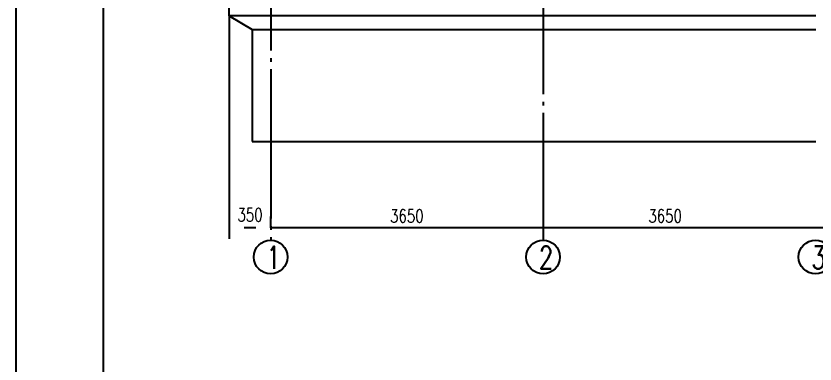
# Model space of a CAD drawing. Extents: x 49189 to 130763, y 0 to 27754.
# Drawn here: x 91468 to 102173, y 14216 to 18880 of the extents above; entities that cross this region are included whole.
import ezdxf

# ---------------------------------------------------------------- set-up
doc = ezdxf.new("R2010")
doc.units = 0
doc.header["$LTSCALE"] = 100
doc.header["$MEASUREMENT"] = 0
doc.linetypes.add('Z', pattern=[22.5, 20, -1, 0.5, -1])
for name, color, linetype in [('2', 2, 'CONTINUOUS'), ('4', 1, 'Z'), ('6', 3, 'CONTINUOUS')]:
    doc.layers.add(name, color=color, linetype=linetype)
doc.styles.add('SIMPLEX', font='txt', dxfattribs={"width": 0.75, "bigfont": 'hztxt'})
doc.styles.add('STANDENT', font='TXT', dxfattribs={"width": 0.75, "bigfont": 'HZTXT'})

# ---------------------------------------------------------------- blocks, each defined once
blk = doc.blocks.new('ARROW')
at = {"layer": '6'}
blk.add_lwpolyline([(0, 0, 0, 0.2, 0), (-1, 0, 0, 0, 0), (-2, 0, 0, 0, 0)], format="xyseb", dxfattribs=at)

msp = doc.modelspace()

# ---------------------------------------------------------------- linework, layer by layer
at = {"layer": '2', "color": 0}
for p, q in [((92636, 27287), (92636, 467)), ((94325, 18880), (94325, 19030)), ((102183, 18880), (94325, 18880)), ((94325, 18880), (94325, 15892)), ((94325, 18880), (94633, 18699)), ((94633, 18699), (102183, 18699)), ((94633, 18699), (94633, 17199)), ((94633, 17199), (102183, 17199)), ((94883, 16042), (94883, 16192)), ((94683, 16042), (94525, 16042))]:
    msp.add_line(p, q, dxfattribs=at)
at = {"layer": '4', "color": 0}
for p, q in [((98533, 26580), (98533, 15876)), ((94883, 24915), (94883, 15876))]:
    msp.add_line(p, q, dxfattribs=at)
at = {"layer": '6', "color": 0}
for p, q in [((91468, 27754), (91468, 0)), ((109489, 16042), (94883, 16042))]:
    msp.add_line(p, q, dxfattribs=at)
for centre in [(94880, 15650), (98530, 15650), (102180, 15650)]:
    msp.add_circle(centre, 226, dxfattribs=at)

# ---------------------------------------------------------------- block references
at = {"layer": '2', "color": 0, "xscale": 200.0000000000002, "yscale": 200.0000000000002, "zscale": 200.0000000000002, "rotation": 180}
msp.add_blockref('ARROW', (94325, 16042), dxfattribs=at)
at = {"layer": '2', "color": 0, "xscale": 200.0000000000002, "yscale": 200.0000000000002, "zscale": 200.0000000000002}
msp.add_blockref('ARROW', (94883, 16042), dxfattribs=at)
at = {"layer": '6', "color": 0, "xscale": 200.0000000000002, "yscale": 200.0000000000002, "zscale": 160.0000000000002, "rotation": 180}
for p in [(94883, 16042), (98533, 16042)]:
    msp.add_blockref('ARROW', p, dxfattribs=at)
at = {"layer": '6', "color": 0, "xscale": 200.0000000000002, "yscale": 200.0000000000002, "zscale": 160.0000000000002}
for p in [(98533, 16042), (102183, 16042)]:
    msp.add_blockref('ARROW', p, dxfattribs=at)

# ---------------------------------------------------------------- texts
at = {"layer": '2', "color": 0, "insert": (94604, 16215), "char_height": 175, "attachment_point": 5, "style": 'SIMPLEX'}
msp.add_mtext('350', dxfattribs=at)
at = {"layer": '6', "color": 0, "style": 'STANDENT', "width": 0.75}
for s, height, p in [('3650', 175, (96480, 16112)), ('3650', 175, (99940, 16112)), ('1', 300, (94823, 15493)), ('2', 300, (98473, 15493)), ('3', 300, (102123, 15493))]:
    msp.add_text(s, height=height, dxfattribs=at).set_placement(p)

doc.saveas('drawing.dxf')
